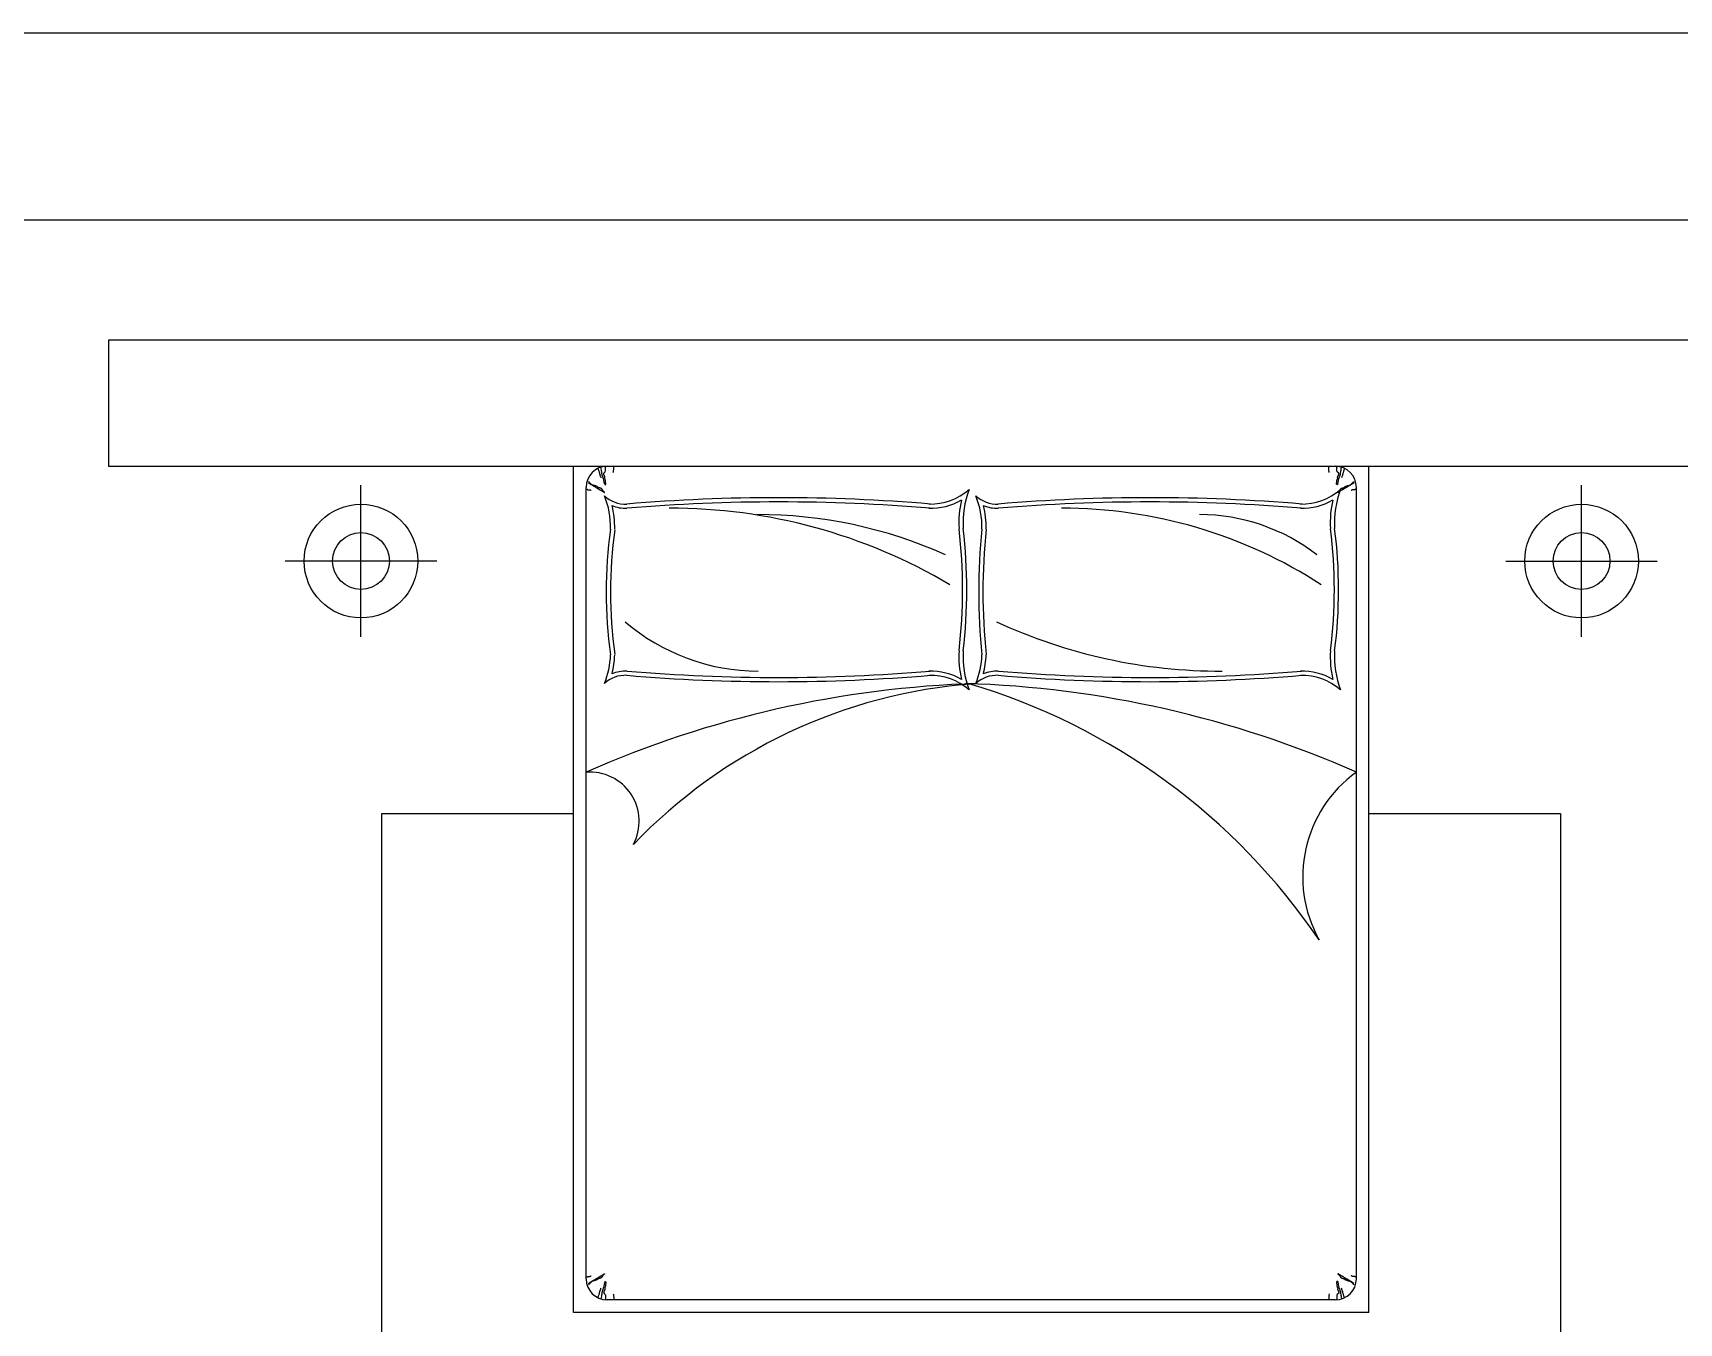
# Model space of a CAD drawing. Header units: inches. Extents: x 11.2 to 54.2, y 16.2 to 41.
# Drawn here: x 22.752 to 26.663, y 18.716 to 21.78 of the extents above; entities that cross this region are included whole.
import ezdxf

# ---------------------------------------------------------------- set-up
doc = ezdxf.new("R2010")
doc.units = ezdxf.units.IN
doc.header["$MEASUREMENT"] = 0
for name, color, linetype in [('02', 2, 'Continuous'), ('1', 1, 'Continuous'), ('4', 4, 'Continuous')]:
    doc.layers.add(name, color=color, linetype=linetype)

msp = doc.modelspace()

# ---------------------------------------------------------------- linework, layer by layer
at = {"layer": '02'}
for p, q in [((24.0367, 18.741), (24.0367, 20.751)), ((25.9267, 18.741), (25.9267, 20.751)), ((24.0667, 18.821), (24.0667, 20.701)), ((25.8967, 18.821), (25.8967, 20.701)), ((25.9267, 18.741), (24.0367, 18.741)), ((25.8467, 18.771), (24.1167, 18.771))]:
    msp.add_line(p, q, dxfattribs=at)
msp.add_lwpolyline([(27.0317, 20.751), (27.0317, 21.051), (22.9317, 21.051), (22.9317, 20.751)], close=True, dxfattribs=at)
for centre in [(23.5317, 20.526), (26.4317, 20.526)]:
    msp.add_circle(centre, 0.135, dxfattribs=at)
for centre, radius, start, end in [((24.1167, 20.701), 0.05, 90, 180), ((25.8467, 20.701), 0.05, 0, 90), ((24.8852, 20.7989), 0.1375, 268.4473, 311.5839), ((25.1874, 20.6172), 0.2252, 159.515, 183.4755), ((25.7676, 20.7989), 0.1375, 268.4473, 311.5839), ((26.0698, 20.6172), 0.2252, 159.515, 183.4755), ((23.9332, 20.6073), 0.1916, 358.3923, 22.6023), ((24.1609, 20.7371), 0.0758, 227.8595, 271.8012), ((24.524, 16.3493), 4.3272, 85.2109, 94.781), ((24.8156, 20.6073), 0.1916, 358.3923, 22.6023), ((25.0433, 20.7371), 0.0758, 227.8595, 271.8012), ((25.4063, 16.3493), 4.3272, 85.2109, 94.781), ((25.2074, 20.4526), 1.0929, 172.1489, 187.8511), ((23.6999, 20.458), 1.2712, 353.426, 6.574), ((26.4664, 20.4526), 1.4669, 174.1588, 185.8412), ((24.714, 20.458), 1.1404, 352.668, 7.332), ((23.9332, 20.3087), 0.1916, 337.3977, 358.3923), ((25.1874, 20.2988), 0.2252, 176.5245, 200.485), ((24.8156, 20.3087), 0.1916, 337.3977, 358.3923), ((26.0698, 20.2988), 0.2252, 176.5245, 200.485), ((25.0717, 17.7435), 2.4927, 91.7527, 113.7783), ((24.1609, 20.1789), 0.0758, 88.1988, 132.1405), ((24.524, 24.5667), 4.3272, 265.219, 274.7891), ((25.0815, 18.9894), 1.2489, 94.3397, 136.2636), ((24.8852, 20.1171), 0.1375, 48.4161, 91.5527), ((24.8916, 17.7435), 2.4927, 66.2217, 88.2473), ((24.5405, 18.766), 1.532, 34.1655, 73.4739), ((25.0433, 20.1789), 0.0758, 88.1988, 132.1405), ((25.4063, 24.5667), 4.3272, 265.219, 274.7891), ((25.7676, 20.1171), 0.1375, 48.4161, 91.5527), ((24.0755, 19.9077), 0.1172, 332.0917, 94.3383), ((26.076, 19.7758), 0.3067, 125.7807, 209.1587), ((24.1167, 18.821), 0.05, 180, 270), ((25.8467, 18.821), 0.05, 270, 0)]:
    msp.add_arc(centre, radius, start, end, dxfattribs=at)
at = {"layer": '1'}
for p, q in [((23.5317, 20.346), (23.5317, 20.706)), ((26.4317, 20.346), (26.4317, 20.706)), ((23.7117, 20.526), (23.3517, 20.526)), ((26.2517, 20.526), (26.6117, 20.526)), ((23.5817, 17.9263), (23.5817, 19.9263)), ((23.5817, 19.9263), (24.0367, 19.9263)), ((25.9267, 19.9263), (26.3817, 19.9263)), ((26.3817, 19.9263), (26.3817, 17.9263))]:
    msp.add_line(p, q, dxfattribs=at)
for points in [[(24.0945, 20.7458), (24.0955, 20.7435), (24.0963, 20.7415), (24.097, 20.7397), (24.0975, 20.7381), (24.0979, 20.7367), (24.0982, 20.7354), (24.0985, 20.7342), (24.0987, 20.7332), (24.099, 20.7322), (24.0993, 20.7312), (24.0996, 20.7302), (24.0999, 20.7292), (24.1003, 20.728), (24.1008, 20.7267), (24.1014, 20.7252), (24.102, 20.7235)], [(24.1108, 20.7075), (24.1097, 20.7134), (24.1087, 20.718), (24.1079, 20.7215), (24.1073, 20.724), (24.1067, 20.7258), (24.1062, 20.727), (24.1058, 20.7279), (24.1055, 20.7285), (24.1053, 20.729), (24.1051, 20.7296), (24.1049, 20.7302), (24.1048, 20.7307), (24.1047, 20.7313), (24.1046, 20.7319), (24.1045, 20.7326), (24.1044, 20.7333), (24.1043, 20.734), (24.1041, 20.7349), (24.104, 20.7361), (24.1037, 20.7376), (24.1034, 20.7395), (24.103, 20.7419), (24.1025, 20.745), (24.1018, 20.7487)], [(24.1108, 20.7075), (24.1129, 20.7069), (24.1139, 20.7085), (24.1127, 20.7169), (24.1122, 20.7209), (24.1108, 20.722), (24.1114, 20.7262), (24.1084, 20.7318), (24.1084, 20.7346), (24.112, 20.7379), (24.1127, 20.7409), (24.1129, 20.7424), (24.113, 20.7509), (24.113, 20.7493)], [(24.131, 20.7363), (24.1315, 20.7381), (24.1318, 20.74), (24.1321, 20.7418), (24.1323, 20.7436), (24.1324, 20.7455), (24.1324, 20.7473), (24.1325, 20.7491), (24.1325, 20.751)], [(25.8324, 20.7363), (25.8319, 20.7381), (25.8315, 20.74), (25.8312, 20.7418), (25.8311, 20.7436), (25.831, 20.7455), (25.8309, 20.7473), (25.8309, 20.7491), (25.8309, 20.751)], [(25.8525, 20.7075), (25.8504, 20.7069), (25.8494, 20.7085), (25.8506, 20.7169), (25.8512, 20.7209), (25.8525, 20.722), (25.852, 20.7262), (25.8549, 20.7318), (25.8549, 20.7346), (25.8514, 20.7379), (25.8506, 20.7409), (25.8504, 20.7424), (25.8503, 20.7509), (25.8503, 20.7493)], [(25.8525, 20.7075), (25.8536, 20.7134), (25.8546, 20.718), (25.8554, 20.7215), (25.8561, 20.724), (25.8566, 20.7258), (25.8571, 20.727), (25.8575, 20.7279), (25.8578, 20.7285), (25.8581, 20.729), (25.8583, 20.7296), (25.8584, 20.7302), (25.8586, 20.7307), (25.8587, 20.7313), (25.8588, 20.7319), (25.8589, 20.7326), (25.859, 20.7333), (25.8591, 20.734), (25.8592, 20.7349), (25.8594, 20.7361), (25.8596, 20.7376), (25.8599, 20.7395), (25.8603, 20.7419), (25.8609, 20.745), (25.8615, 20.7487)], [(25.8689, 20.7458), (25.8678, 20.7435), (25.867, 20.7415), (25.8664, 20.7397), (25.8658, 20.7381), (25.8654, 20.7367), (25.8651, 20.7354), (25.8648, 20.7342), (25.8646, 20.7332), (25.8643, 20.7322), (25.8641, 20.7312), (25.8638, 20.7302), (25.8634, 20.7292), (25.863, 20.728), (25.8625, 20.7267), (25.862, 20.7252), (25.8613, 20.7235)], [(24.0667, 20.6979), (24.0679, 20.6971), (24.0689, 20.6964), (24.0697, 20.696), (24.0705, 20.6956), (24.0711, 20.6954), (24.0717, 20.6954), (24.0722, 20.6953), (24.0726, 20.6953), (24.0731, 20.6953), (24.0735, 20.6953), (24.074, 20.6953), (24.0744, 20.6953), (24.0748, 20.6952), (24.0753, 20.6952), (24.0757, 20.6951), (24.0762, 20.6949), (24.0767, 20.6948), (24.0771, 20.6946), (24.0775, 20.6944), (24.0779, 20.6942), (24.0782, 20.6941), (24.0785, 20.6939), (24.0787, 20.6938), (24.0787, 20.6938)], [(24.0722, 20.712), (24.0734, 20.7111), (24.0745, 20.7103), (24.0755, 20.7097), (24.0763, 20.7091), (24.0771, 20.7087), (24.0777, 20.7084), (24.0783, 20.7081), (24.0789, 20.7078), (24.0794, 20.7075), (24.0799, 20.7072), (24.0803, 20.707), (24.0808, 20.7067), (24.0812, 20.7065), (24.0816, 20.7062), (24.082, 20.706), (24.0825, 20.7057), (24.0829, 20.7054), (24.0833, 20.7051), (24.0838, 20.7048), (24.0843, 20.7045), (24.0848, 20.7042), (24.0853, 20.7039), (24.0859, 20.7035), (24.0865, 20.7032), (24.0872, 20.7028), (24.0879, 20.7024), (24.0886, 20.7019), (24.0893, 20.7015), (24.0901, 20.7011), (24.0908, 20.7007), (24.0915, 20.7002), (24.0922, 20.6998), (24.0929, 20.6994), (24.0935, 20.699), (24.0941, 20.6986), (24.0947, 20.6982), (24.0952, 20.6979), (24.0958, 20.6975), (24.0963, 20.6972), (24.0968, 20.6968), (24.0974, 20.6965), (24.0979, 20.6962), (24.0984, 20.6959), (24.0989, 20.6956), (24.0995, 20.6953), (24.1, 20.695), (24.1006, 20.6947), (24.1011, 20.6944), (24.1017, 20.6941), (24.1023, 20.6938), (24.1029, 20.6935), (24.1035, 20.6932), (24.1041, 20.6929), (24.1047, 20.6925), (24.1052, 20.6922), (24.1058, 20.6919), (24.1063, 20.6915), (24.1067, 20.6911), (24.1072, 20.6908), (24.1076, 20.6904), (24.108, 20.6901), (24.1084, 20.6898), (24.1088, 20.6895), (24.1091, 20.6893), (24.1095, 20.6892), (24.1098, 20.6891), (24.1101, 20.6891), (24.1103, 20.6891), (24.1105, 20.6892), (24.1106, 20.6893), (24.1105, 20.6894), (24.1104, 20.6896), (24.1101, 20.6899), (24.1098, 20.6901), (24.1093, 20.6904), (24.1088, 20.6908), (24.1083, 20.6912), (24.1077, 20.6917), (24.1072, 20.6922), (24.1067, 20.6928), (24.1063, 20.6934), (24.1058, 20.6941), (24.1055, 20.6949), (24.1051, 20.6956), (24.1047, 20.6963), (24.1043, 20.697), (24.1038, 20.6976), (24.1033, 20.6981), (24.1027, 20.6985), (24.102, 20.6988), (24.1013, 20.6991), (24.1005, 20.6993), (24.0997, 20.6995), (24.0989, 20.6998), (24.098, 20.7), (24.0972, 20.7003), (24.0964, 20.7007), (24.0955, 20.7011), (24.0947, 20.7016), (24.0939, 20.7021), (24.0931, 20.7027), (24.0922, 20.7032), (24.0913, 20.7036), (24.0904, 20.704), (24.0895, 20.7044), (24.0885, 20.7047), (24.0876, 20.705), (24.0866, 20.7052), (24.0857, 20.7054), (24.0848, 20.7056), (24.084, 20.7057), (24.0832, 20.7059), (24.0826, 20.7061), (24.0819, 20.7063), (24.0814, 20.7065), (24.0809, 20.7068), (24.0805, 20.707), (24.0801, 20.7073), (24.0797, 20.7076), (24.0794, 20.7079), (24.079, 20.7082), (24.0787, 20.7085), (24.0784, 20.7089), (24.078, 20.7092), (24.0777, 20.7096), (24.0773, 20.7099), (24.077, 20.7103), (24.0766, 20.7107), (24.0762, 20.7111), (24.0757, 20.7115), (24.0752, 20.7119), (24.0747, 20.7124), (24.0741, 20.713), (24.0735, 20.7136), (24.0729, 20.7143), (24.0722, 20.7152)], [(25.8912, 20.712), (25.8899, 20.7111), (25.8888, 20.7103), (25.8879, 20.7097), (25.887, 20.7091), (25.8863, 20.7087), (25.8856, 20.7084), (25.885, 20.7081), (25.8845, 20.7078), (25.884, 20.7075), (25.8835, 20.7072), (25.883, 20.707), (25.8826, 20.7067), (25.8822, 20.7065), (25.8817, 20.7062), (25.8813, 20.706), (25.8809, 20.7057), (25.8804, 20.7054), (25.88, 20.7051), (25.8795, 20.7048), (25.879, 20.7045), (25.8785, 20.7042), (25.878, 20.7039), (25.8774, 20.7035), (25.8768, 20.7032), (25.8761, 20.7028), (25.8755, 20.7024), (25.8747, 20.7019), (25.874, 20.7015), (25.8733, 20.7011), (25.8725, 20.7007), (25.8718, 20.7002), (25.8711, 20.6998), (25.8705, 20.6994), (25.8699, 20.699), (25.8693, 20.6986), (25.8687, 20.6982), (25.8681, 20.6979), (25.8676, 20.6975), (25.867, 20.6972), (25.8665, 20.6968), (25.866, 20.6965), (25.8655, 20.6962), (25.8649, 20.6959), (25.8644, 20.6956), (25.8639, 20.6953), (25.8633, 20.695), (25.8628, 20.6947), (25.8622, 20.6944), (25.8616, 20.6941), (25.861, 20.6938), (25.8604, 20.6935), (25.8598, 20.6932), (25.8592, 20.6929), (25.8587, 20.6925), (25.8581, 20.6922), (25.8576, 20.6919), (25.8571, 20.6915), (25.8566, 20.6911), (25.8562, 20.6908), (25.8557, 20.6904), (25.8553, 20.6901), (25.8549, 20.6898), (25.8546, 20.6895), (25.8542, 20.6893), (25.8539, 20.6892), (25.8535, 20.6891), (25.8533, 20.6891), (25.853, 20.6891), (25.8529, 20.6892), (25.8528, 20.6893), (25.8528, 20.6894), (25.8529, 20.6896), (25.8532, 20.6899), (25.8536, 20.6901), (25.854, 20.6904), (25.8545, 20.6908), (25.855, 20.6912), (25.8556, 20.6917), (25.8561, 20.6922), (25.8566, 20.6928), (25.8571, 20.6934), (25.8575, 20.6941), (25.8579, 20.6949), (25.8583, 20.6956), (25.8587, 20.6963), (25.8591, 20.697), (25.8595, 20.6976), (25.8601, 20.6981), (25.8607, 20.6985), (25.8613, 20.6988), (25.8621, 20.6991), (25.8628, 20.6993), (25.8636, 20.6995), (25.8645, 20.6998), (25.8653, 20.7), (25.8661, 20.7003), (25.867, 20.7007), (25.8678, 20.7011), (25.8686, 20.7016), (25.8694, 20.7021), (25.8703, 20.7027), (25.8711, 20.7032), (25.872, 20.7036), (25.8729, 20.704), (25.8738, 20.7044), (25.8748, 20.7047), (25.8758, 20.705), (25.8767, 20.7052), (25.8776, 20.7054), (25.8785, 20.7056), (25.8793, 20.7057), (25.8801, 20.7059), (25.8808, 20.7061), (25.8814, 20.7063), (25.8819, 20.7065), (25.8824, 20.7068), (25.8829, 20.707), (25.8833, 20.7073), (25.8836, 20.7076), (25.884, 20.7079), (25.8843, 20.7082), (25.8847, 20.7085), (25.885, 20.7089), (25.8853, 20.7092), (25.8857, 20.7096), (25.886, 20.7099), (25.8864, 20.7103), (25.8868, 20.7107), (25.8872, 20.7111), (25.8876, 20.7115), (25.8881, 20.7119), (25.8886, 20.7124), (25.8892, 20.713), (25.8898, 20.7136), (25.8905, 20.7143), (25.8912, 20.7152)], [(25.8967, 20.6979), (25.8955, 20.6971), (25.8945, 20.6964), (25.8936, 20.696), (25.8929, 20.6956), (25.8922, 20.6954), (25.8917, 20.6954), (25.8912, 20.6953), (25.8907, 20.6953), (25.8903, 20.6953), (25.8898, 20.6953), (25.8894, 20.6953), (25.8889, 20.6953), (25.8885, 20.6952), (25.888, 20.6952), (25.8876, 20.6951), (25.8871, 20.6949), (25.8867, 20.6948), (25.8862, 20.6946), (25.8858, 20.6944), (25.8854, 20.6942), (25.8851, 20.6941), (25.8848, 20.6939), (25.8847, 20.6938), (25.8846, 20.6938)], [(24.0667, 18.824), (24.0679, 18.8249), (24.0689, 18.8256), (24.0697, 18.826), (24.0705, 18.8263), (24.0711, 18.8265), (24.0717, 18.8266), (24.0722, 18.8267), (24.0726, 18.8267), (24.0731, 18.8267), (24.0735, 18.8267), (24.074, 18.8267), (24.0744, 18.8267), (24.0748, 18.8268), (24.0753, 18.8268), (24.0757, 18.8269), (24.0762, 18.827), (24.0767, 18.8272), (24.0771, 18.8274), (24.0775, 18.8276), (24.0779, 18.8277), (24.0782, 18.8279), (24.0785, 18.828), (24.0787, 18.8281), (24.0787, 18.8282)], [(24.0722, 18.8099), (24.0734, 18.8109), (24.0745, 18.8117), (24.0755, 18.8123), (24.0763, 18.8128), (24.0771, 18.8133), (24.0777, 18.8136), (24.0783, 18.8139), (24.0789, 18.8142), (24.0794, 18.8145), (24.0799, 18.8147), (24.0803, 18.815), (24.0808, 18.8152), (24.0812, 18.8155), (24.0816, 18.8158), (24.082, 18.816), (24.0825, 18.8163), (24.0829, 18.8166), (24.0833, 18.8168), (24.0838, 18.8171), (24.0843, 18.8174), (24.0848, 18.8178), (24.0853, 18.8181), (24.0859, 18.8184), (24.0865, 18.8188), (24.0872, 18.8192), (24.0879, 18.8196), (24.0886, 18.82), (24.0893, 18.8205), (24.0901, 18.8209), (24.0908, 18.8213), (24.0915, 18.8218), (24.0922, 18.8222), (24.0929, 18.8226), (24.0935, 18.823), (24.0941, 18.8234), (24.0947, 18.8238), (24.0952, 18.8241), (24.0958, 18.8245), (24.0963, 18.8248), (24.0968, 18.8252), (24.0974, 18.8255), (24.0979, 18.8258), (24.0984, 18.8261), (24.0989, 18.8264), (24.0995, 18.8267), (24.1, 18.827), (24.1006, 18.8273), (24.1011, 18.8276), (24.1017, 18.8279), (24.1023, 18.8282), (24.1029, 18.8285), (24.1035, 18.8288), (24.1041, 18.8291), (24.1047, 18.8294), (24.1052, 18.8298), (24.1058, 18.8301), (24.1063, 18.8305), (24.1067, 18.8309), (24.1072, 18.8312), (24.1076, 18.8316), (24.108, 18.8319), (24.1084, 18.8322), (24.1088, 18.8324), (24.1091, 18.8326), (24.1095, 18.8328), (24.1098, 18.8329), (24.1101, 18.8329), (24.1103, 18.8329), (24.1105, 18.8328), (24.1106, 18.8327), (24.1105, 18.8325), (24.1104, 18.8323), (24.1101, 18.8321), (24.1098, 18.8319), (24.1093, 18.8316), (24.1088, 18.8312), (24.1083, 18.8308), (24.1077, 18.8303), (24.1072, 18.8298), (24.1067, 18.8292), (24.1063, 18.8286), (24.1058, 18.8278), (24.1055, 18.8271), (24.1051, 18.8264), (24.1047, 18.8257), (24.1043, 18.825), (24.1038, 18.8244), (24.1033, 18.8239), (24.1027, 18.8235), (24.102, 18.8231), (24.1013, 18.8229), (24.1005, 18.8226), (24.0997, 18.8224), (24.0989, 18.8222), (24.098, 18.822), (24.0972, 18.8217), (24.0964, 18.8213), (24.0955, 18.8208), (24.0947, 18.8203), (24.0939, 18.8198), (24.0931, 18.8193), (24.0922, 18.8188), (24.0913, 18.8184), (24.0904, 18.8179), (24.0895, 18.8176), (24.0885, 18.8173), (24.0876, 18.817), (24.0866, 18.8168), (24.0857, 18.8166), (24.0848, 18.8164), (24.084, 18.8162), (24.0832, 18.8161), (24.0826, 18.8159), (24.0819, 18.8157), (24.0814, 18.8154), (24.0809, 18.8152), (24.0805, 18.815), (24.0801, 18.8147), (24.0797, 18.8144), (24.0794, 18.8141), (24.079, 18.8138), (24.0787, 18.8135), (24.0784, 18.8131), (24.078, 18.8128), (24.0777, 18.8124), (24.0773, 18.812), (24.077, 18.8117), (24.0766, 18.8113), (24.0762, 18.8109), (24.0757, 18.8105), (24.0752, 18.81), (24.0747, 18.8095), (24.0741, 18.809), (24.0735, 18.8084), (24.0729, 18.8076), (24.0722, 18.8068)], [(24.1108, 18.8145), (24.1097, 18.8086), (24.1087, 18.804), (24.1079, 18.8005), (24.1073, 18.7979), (24.1067, 18.7962), (24.1062, 18.7949), (24.1058, 18.7941), (24.1055, 18.7935), (24.1053, 18.7929), (24.1051, 18.7924), (24.1049, 18.7918), (24.1048, 18.7913), (24.1047, 18.7907), (24.1046, 18.7901), (24.1045, 18.7894), (24.1044, 18.7887), (24.1043, 18.788), (24.1041, 18.787), (24.104, 18.7859), (24.1037, 18.7844), (24.1034, 18.7825), (24.103, 18.78), (24.1025, 18.777), (24.1018, 18.7732)], [(24.1108, 18.8145), (24.1129, 18.815), (24.1139, 18.8135), (24.1127, 18.805), (24.1122, 18.8011), (24.1108, 18.7999), (24.1114, 18.7958), (24.1084, 18.7901), (24.1084, 18.7874), (24.112, 18.784), (24.1127, 18.7811), (24.1129, 18.7795), (24.113, 18.7711), (24.113, 18.7727)], [(25.8525, 18.8145), (25.8504, 18.815), (25.8494, 18.8135), (25.8506, 18.805), (25.8512, 18.8011), (25.8525, 18.7999), (25.852, 18.7958), (25.8549, 18.7901), (25.8549, 18.7874), (25.8514, 18.784), (25.8506, 18.7811), (25.8504, 18.7795), (25.8503, 18.7711), (25.8503, 18.7727)], [(25.8525, 18.8145), (25.8536, 18.8086), (25.8546, 18.804), (25.8554, 18.8005), (25.8561, 18.7979), (25.8566, 18.7962), (25.8571, 18.7949), (25.8575, 18.7941), (25.8578, 18.7935), (25.8581, 18.7929), (25.8583, 18.7924), (25.8584, 18.7918), (25.8586, 18.7913), (25.8587, 18.7907), (25.8588, 18.7901), (25.8589, 18.7894), (25.859, 18.7887), (25.8591, 18.788), (25.8592, 18.787), (25.8594, 18.7859), (25.8596, 18.7844), (25.8599, 18.7825), (25.8603, 18.78), (25.8609, 18.777), (25.8615, 18.7732)], [(25.8912, 18.8099), (25.8899, 18.8109), (25.8888, 18.8117), (25.8879, 18.8123), (25.887, 18.8128), (25.8863, 18.8133), (25.8856, 18.8136), (25.885, 18.8139), (25.8845, 18.8142), (25.884, 18.8145), (25.8835, 18.8147), (25.883, 18.815), (25.8826, 18.8152), (25.8822, 18.8155), (25.8817, 18.8158), (25.8813, 18.816), (25.8809, 18.8163), (25.8804, 18.8166), (25.88, 18.8168), (25.8795, 18.8171), (25.879, 18.8174), (25.8785, 18.8178), (25.878, 18.8181), (25.8774, 18.8184), (25.8768, 18.8188), (25.8761, 18.8192), (25.8755, 18.8196), (25.8747, 18.82), (25.874, 18.8205), (25.8733, 18.8209), (25.8725, 18.8213), (25.8718, 18.8218), (25.8711, 18.8222), (25.8705, 18.8226), (25.8699, 18.823), (25.8693, 18.8234), (25.8687, 18.8238), (25.8681, 18.8241), (25.8676, 18.8245), (25.867, 18.8248), (25.8665, 18.8252), (25.866, 18.8255), (25.8655, 18.8258), (25.8649, 18.8261), (25.8644, 18.8264), (25.8639, 18.8267), (25.8633, 18.827), (25.8628, 18.8273), (25.8622, 18.8276), (25.8616, 18.8279), (25.861, 18.8282), (25.8604, 18.8285), (25.8598, 18.8288), (25.8592, 18.8291), (25.8587, 18.8294), (25.8581, 18.8298), (25.8576, 18.8301), (25.8571, 18.8305), (25.8566, 18.8309), (25.8562, 18.8312), (25.8557, 18.8316), (25.8553, 18.8319), (25.8549, 18.8322), (25.8546, 18.8324), (25.8542, 18.8326), (25.8539, 18.8328), (25.8535, 18.8329), (25.8533, 18.8329), (25.853, 18.8329), (25.8529, 18.8328), (25.8528, 18.8327), (25.8528, 18.8325), (25.8529, 18.8323), (25.8532, 18.8321), (25.8536, 18.8319), (25.854, 18.8316), (25.8545, 18.8312), (25.855, 18.8308), (25.8556, 18.8303), (25.8561, 18.8298), (25.8566, 18.8292), (25.8571, 18.8286), (25.8575, 18.8278), (25.8579, 18.8271), (25.8583, 18.8264), (25.8587, 18.8257), (25.8591, 18.825), (25.8595, 18.8244), (25.8601, 18.8239), (25.8607, 18.8235), (25.8613, 18.8231), (25.8621, 18.8229), (25.8628, 18.8226), (25.8636, 18.8224), (25.8645, 18.8222), (25.8653, 18.822), (25.8661, 18.8217), (25.867, 18.8213), (25.8678, 18.8208), (25.8686, 18.8203), (25.8694, 18.8198), (25.8703, 18.8193), (25.8711, 18.8188), (25.872, 18.8184), (25.8729, 18.8179), (25.8738, 18.8176), (25.8748, 18.8173), (25.8758, 18.817), (25.8767, 18.8168), (25.8776, 18.8166), (25.8785, 18.8164), (25.8793, 18.8162), (25.8801, 18.8161), (25.8808, 18.8159), (25.8814, 18.8157), (25.8819, 18.8154), (25.8824, 18.8152), (25.8829, 18.815), (25.8833, 18.8147), (25.8836, 18.8144), (25.884, 18.8141), (25.8843, 18.8138), (25.8847, 18.8135), (25.885, 18.8131), (25.8853, 18.8128), (25.8857, 18.8124), (25.886, 18.812), (25.8864, 18.8117), (25.8868, 18.8113), (25.8872, 18.8109), (25.8876, 18.8105), (25.8881, 18.81), (25.8886, 18.8095), (25.8892, 18.809), (25.8898, 18.8084), (25.8905, 18.8076), (25.8912, 18.8068)], [(25.8967, 18.824), (25.8955, 18.8249), (25.8945, 18.8256), (25.8936, 18.826), (25.8929, 18.8263), (25.8922, 18.8265), (25.8917, 18.8266), (25.8912, 18.8267), (25.8907, 18.8267), (25.8903, 18.8267), (25.8898, 18.8267), (25.8894, 18.8267), (25.8889, 18.8267), (25.8885, 18.8268), (25.888, 18.8268), (25.8876, 18.8269), (25.8871, 18.827), (25.8867, 18.8272), (25.8862, 18.8274), (25.8858, 18.8276), (25.8854, 18.8277), (25.8851, 18.8279), (25.8848, 18.828), (25.8847, 18.8281), (25.8846, 18.8282)], [(24.0945, 18.7762), (24.0955, 18.7785), (24.0963, 18.7805), (24.097, 18.7823), (24.0975, 18.7839), (24.0979, 18.7853), (24.0982, 18.7866), (24.0985, 18.7877), (24.0987, 18.7888), (24.099, 18.7898), (24.0993, 18.7908), (24.0996, 18.7918), (24.0999, 18.7928), (24.1003, 18.794), (24.1008, 18.7953), (24.1014, 18.7968), (24.102, 18.7985)], [(24.131, 18.7857), (24.1315, 18.7839), (24.1318, 18.782), (24.1321, 18.7802), (24.1323, 18.7783), (24.1324, 18.7765), (24.1324, 18.7747), (24.1325, 18.7728), (24.1325, 18.771)], [(25.8324, 18.7857), (25.8319, 18.7839), (25.8315, 18.782), (25.8312, 18.7802), (25.8311, 18.7783), (25.831, 18.7765), (25.8309, 18.7747), (25.8309, 18.7728), (25.8309, 18.771)], [(25.8689, 18.7762), (25.8678, 18.7785), (25.867, 18.7805), (25.8664, 18.7823), (25.8658, 18.7839), (25.8654, 18.7853), (25.8651, 18.7866), (25.8648, 18.7877), (25.8646, 18.7888), (25.8643, 18.7898), (25.8641, 18.7908), (25.8638, 18.7918), (25.8634, 18.7928), (25.863, 18.794), (25.8625, 18.7953), (25.862, 18.7968), (25.8613, 18.7985)]]:
    msp.add_lwpolyline(points, dxfattribs=at)
for centre in [(23.5317, 20.526), (26.4317, 20.526)]:
    msp.add_circle(centre, 0.0675, dxfattribs=at)
for centre, radius, start, end in [((23.9332, 20.6073), 0.2015, 358.3923, 14.5516), ((24.1609, 20.7371), 0.0857, 247.5713, 271.8012), ((24.524, 16.3493), 4.3172, 85.2112, 94.7808), ((24.2676, 19.3507), 1.3008, 59.3545, 90.1583), ((24.8852, 20.7989), 0.1474, 268.4473, 299.8513), ((25.1874, 20.6172), 0.2351, 166.7699, 183.4755), ((24.8156, 20.6073), 0.2015, 358.3923, 14.5516), ((25.0433, 20.7371), 0.0857, 247.5713, 271.8012), ((25.4063, 16.3493), 4.3172, 85.2112, 94.7808), ((25.1988, 19.5223), 1.1291, 57.0456, 90.1237), ((25.7676, 20.7989), 0.1474, 268.4473, 299.8513), ((26.0698, 20.6172), 0.2351, 166.7699, 183.4755), ((24.4734, 19.5445), 1.092, 65.8304, 90.0774), ((25.5229, 20.179), 0.4575, 52.2575, 89.8149), ((25.2074, 20.4526), 1.0829, 172.1489, 187.8511), ((23.6999, 20.458), 1.2612, 353.426, 6.574), ((26.4664, 20.4526), 1.4569, 174.1588, 185.8412), ((24.714, 20.458), 1.1304, 352.668, 7.332), ((24.477, 20.7529), 0.4884, 229.4289, 269.8491), ((25.5747, 21.5328), 1.2683, 245.1514, 270.1542), ((23.9332, 20.3087), 0.2015, 345.4484, 358.3923), ((25.1874, 20.2988), 0.2351, 176.5245, 193.2301), ((24.8156, 20.3087), 0.2015, 345.4484, 358.3923), ((26.0698, 20.2988), 0.2351, 176.5245, 193.2301), ((24.1609, 20.1789), 0.0857, 88.1988, 112.4287), ((24.524, 24.5667), 4.3172, 265.2192, 274.7888), ((24.8852, 20.1171), 0.1474, 60.1487, 91.5527), ((25.0433, 20.1789), 0.0857, 88.1988, 112.4287), ((25.4063, 24.5667), 4.3172, 265.2192, 274.7888), ((25.7676, 20.1171), 0.1474, 60.1487, 91.5527)]:
    msp.add_arc(centre, radius, start, end, dxfattribs=at)
at = {"layer": '4'}
for p, q in [((11.4922, 21.7804), (31.8184, 21.7804)), ((11.4922, 21.3368), (31.8184, 21.3368))]:
    msp.add_line(p, q, dxfattribs=at)

doc.saveas('drawing.dxf')
